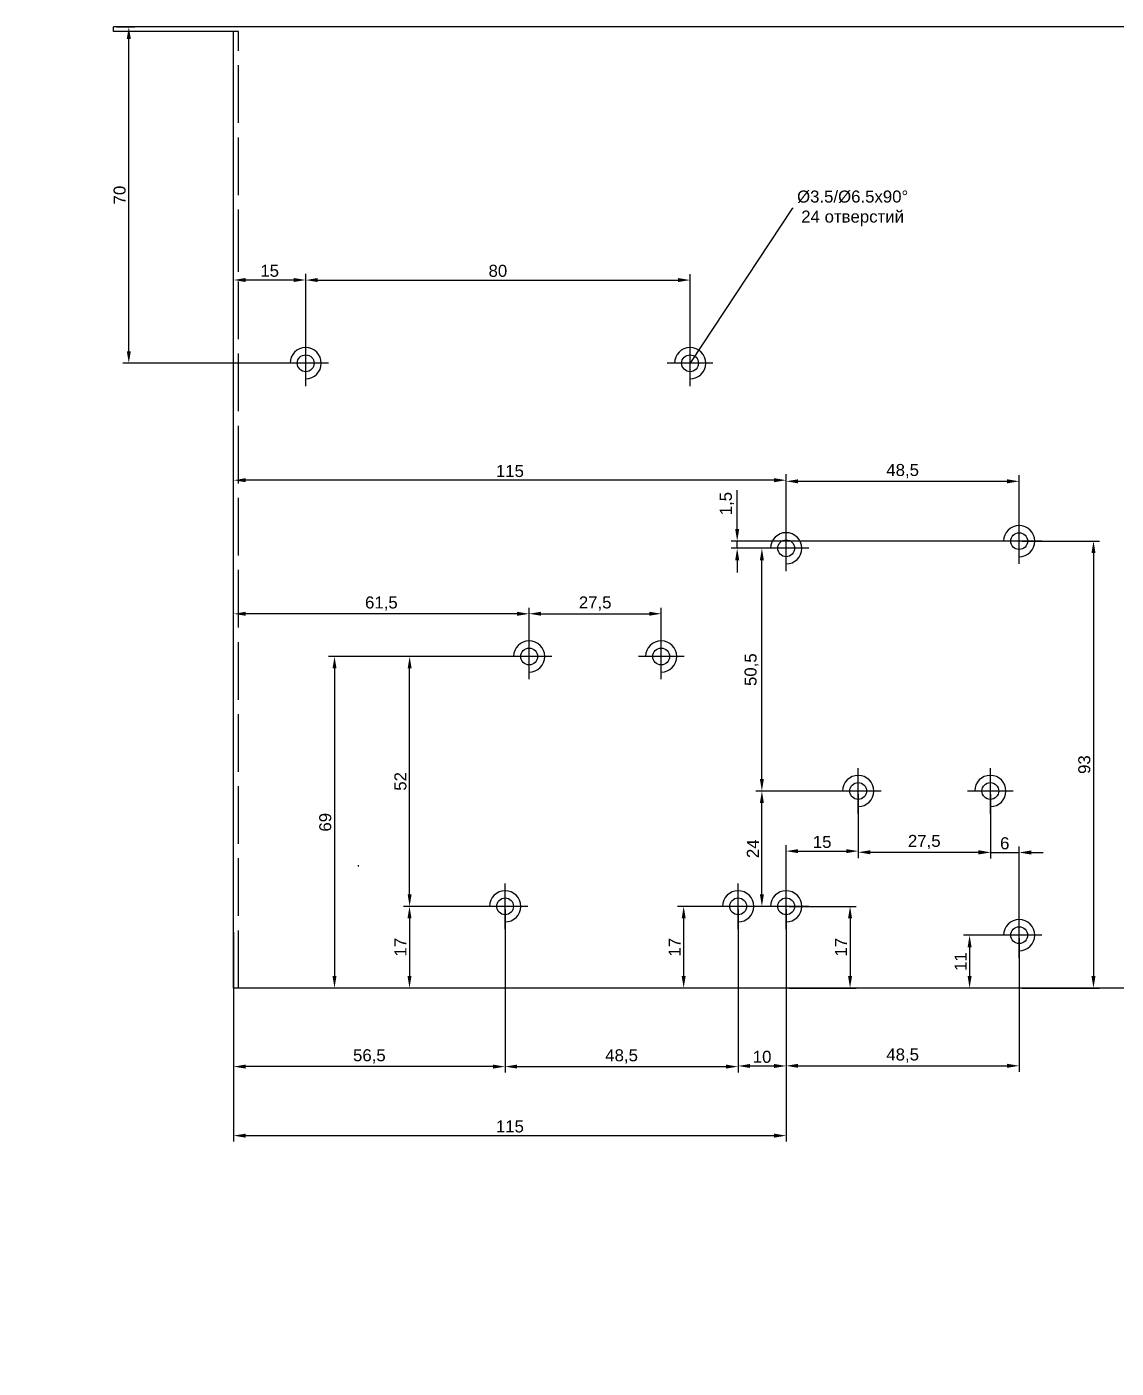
# Model space of a CAD drawing. Header units: millimetres. Extents: x 1597 to 3075, y 1 to 1076.
# Drawn here: x 1981 to 2207.7, y 1.3 to 280.4 of the extents above; entities that cross this region are included whole.
import ezdxf

# ---------------------------------------------------------------- set-up
doc = ezdxf.new("R2010")
doc.units = ezdxf.units.MM
doc.linetypes.add('ACAD_ISO02W100', pattern=[15, 12, -3])
doc.layers.add('Dim', color=210, linetype='Continuous')
doc.styles.get("Standard").update_dxf_attribs({"font": 'arial.ttf'})
doc.dimstyles.new('ISO-25', dxfattribs={"dimtxt": 2.5, "dimasz": 2.5, "dimexe": 1.25, "dimexo": 0.625, "dimtad": 1, "dimtxsty": 'Standard', "dimcen": 2.5, "dimadec": 0, "dimazin": 0, "dimtfac": 1, "dimtmove": 0, "dimatfit": 3, "dimfxl": 1, "dimarcsym": 0})
doc.dimstyles.get("Standard").update_dxf_attribs({"dimtxt": 0.18, "dimasz": 0.18, "dimexe": 0.18, "dimexo": 0.0625, "dimgap": 0.09, "dimtad": 0, "dimtih": 1, "dimtoh": 1, "dimdec": 4, "dimzin": 0, "dimdsep": 46, "dimtxsty": 'Standard', "dimcen": 0.09, "dimadec": 0, "dimazin": 0, "dimtfac": 1, "dimtdec": 4, "dimtofl": 0, "dimtmove": 0, "dimatfit": 3, "dimfxl": 1, "dimtolj": 1, "dimtzin": 0, "dimarcsym": 0})

# ---------------------------------------------------------------- blocks, each defined once
blk = doc.blocks.new('*D45')
at = {"layer": 'Defpoints', "color": 0, "transparency": 16777216}
for p in [(2024, 92.68), (2080.5, 92.68), (2024, 64.09)]:
    blk.add_point(p, dxfattribs=at)
at = {"layer": 'Dim', "color": 0, "lineweight": -2, "transparency": 16777216}
for p, q in [((2024, 92.06), (2024, 62.84)), ((2080.5, 92.06), (2080.5, 62.84)), ((2078, 64.09), (2026.5, 64.09))]:
    blk.add_line(p, q, dxfattribs=at)
at = {"layer": 'Dim', "color": 0, "transparency": 16777216}
for points in [[(2026.5, 64.51), (2026.5, 63.68), (2024, 64.09)], [(2078, 64.51), (2078, 63.68), (2080.5, 64.09)]]:
    blk.add_solid(points, dxfattribs=at)
at = {"layer": 'Dim', "color": 0, "transparency": 16777216, "insert": (2052.25, 66.22), "char_height": 2.5, "attachment_point": 5}
blk.add_mtext('56,5', dxfattribs=at)
blk = doc.blocks.new('*D46')
at = {"layer": 'Defpoints', "color": 0, "transparency": 16777216}
for p in [(2080.5, 97.43), (2129, 97.43), (2129, 64.09)]:
    blk.add_point(p, dxfattribs=at)
at = {"layer": 'Dim', "color": 0, "lineweight": -2, "transparency": 16777216}
for p, q in [((2080.5, 96.81), (2080.5, 62.84)), ((2129, 96.81), (2129, 62.84)), ((2083, 64.09), (2126.5, 64.09))]:
    blk.add_line(p, q, dxfattribs=at)
at = {"layer": 'Dim', "color": 0, "transparency": 16777216}
for points in [[(2083, 64.51), (2083, 63.68), (2080.5, 64.09)], [(2126.5, 64.51), (2126.5, 63.68), (2129, 64.09)]]:
    blk.add_solid(points, dxfattribs=at)
at = {"layer": 'Dim', "color": 0, "transparency": 16777216, "insert": (2104.75, 66.22), "char_height": 2.5, "attachment_point": 5}
blk.add_mtext('48,5', dxfattribs=at)
blk = doc.blocks.new('*D47')
at = {"layer": 'Defpoints', "color": 0, "transparency": 16777216}
for p in [(2113, 158.32), (2085.5, 149.43), (2113, 149.43)]:
    blk.add_point(p, dxfattribs=at)
at = {"layer": 'Dim', "color": 0, "lineweight": -2, "transparency": 16777216}
for p, q in [((2085.5, 150.06), (2085.5, 159.57)), ((2113, 150.06), (2113, 159.57)), ((2088, 158.32), (2110.5, 158.32))]:
    blk.add_line(p, q, dxfattribs=at)
at = {"layer": 'Dim', "color": 0, "transparency": 16777216}
for points in [[(2088, 158.73), (2088, 157.9), (2085.5, 158.32)], [(2110.5, 158.73), (2110.5, 157.9), (2113, 158.32)]]:
    blk.add_solid(points, dxfattribs=at)
at = {"layer": 'Dim', "color": 0, "transparency": 16777216, "insert": (2099.25, 160.44), "char_height": 2.5, "attachment_point": 5}
blk.add_mtext('27,5', dxfattribs=at)
blk = doc.blocks.new('*D48')
at = {"layer": 'Defpoints', "color": 0, "transparency": 16777216}
for p in [(2080.5, 97.43), (2060.61, 80.43), (2080.5, 80.43)]:
    blk.add_point(p, dxfattribs=at)
at = {"layer": 'Dim', "color": 0, "lineweight": -2, "transparency": 16777216}
for p, q in [((2079.88, 97.43), (2059.36, 97.43)), ((2060.61, 94.93), (2060.61, 82.93)), ((2079.88, 80.43), (2059.36, 80.43))]:
    blk.add_line(p, q, dxfattribs=at)
at = {"layer": 'Dim', "color": 0, "transparency": 16777216}
for points in [[(2060.19, 94.93), (2061.02, 94.93), (2060.61, 97.43)], [(2060.19, 82.93), (2061.02, 82.93), (2060.61, 80.43)]]:
    blk.add_solid(points, dxfattribs=at)
at = {"layer": 'Dim', "color": 0, "transparency": 16777216, "insert": (2058.73, 88.93), "char_height": 2.5, "attachment_point": 5, "rotation": 90}
blk.add_mtext('17', dxfattribs=at)
blk = doc.blocks.new('*D49')
at = {"layer": 'Defpoints', "color": 0, "transparency": 16777216}
for p in [(2060.63, 149.43), (2085.5, 149.43), (2080.5, 97.43)]:
    blk.add_point(p, dxfattribs=at)
at = {"layer": 'Dim', "color": 0, "lineweight": -2, "transparency": 16777216}
for p, q in [((2084.88, 149.43), (2059.38, 149.43)), ((2060.63, 99.93), (2060.63, 146.93)), ((2079.88, 97.43), (2059.38, 97.43))]:
    blk.add_line(p, q, dxfattribs=at)
at = {"layer": 'Dim', "color": 0, "transparency": 16777216}
for points in [[(2060.22, 146.93), (2061.05, 146.93), (2060.63, 149.43)], [(2060.22, 99.93), (2061.05, 99.93), (2060.63, 97.43)]]:
    blk.add_solid(points, dxfattribs=at)
at = {"layer": 'Dim', "color": 0, "transparency": 16777216, "insert": (2058.73, 123.43), "char_height": 2.5, "attachment_point": 5, "rotation": 90}
blk.add_mtext('52', dxfattribs=at)
blk = doc.blocks.new('*D50')
at = {"layer": 'Defpoints', "color": 0, "transparency": 16777216}
for p in [(2024, 158.3), (2024, 149.43), (2085.5, 149.43)]:
    blk.add_point(p, dxfattribs=at)
at = {"layer": 'Dim', "color": 0, "lineweight": -2, "transparency": 16777216}
for p, q in [((2024, 150.06), (2024, 159.55)), ((2085.5, 150.06), (2085.5, 159.55)), ((2083, 158.3), (2026.5, 158.3))]:
    blk.add_line(p, q, dxfattribs=at)
at = {"layer": 'Dim', "color": 0, "transparency": 16777216}
for points in [[(2026.5, 158.72), (2026.5, 157.89), (2024, 158.3)], [(2083, 158.72), (2083, 157.89), (2085.5, 158.3)]]:
    blk.add_solid(points, dxfattribs=at)
at = {"layer": 'Dim', "color": 0, "transparency": 16777216, "insert": (2054.75, 160.43), "char_height": 2.5, "attachment_point": 5}
blk.add_mtext('61,5', dxfattribs=at)
blk = doc.blocks.new('*D51')
at = {"layer": 'Defpoints', "color": 0, "transparency": 16777216}
for p in [(2085.5, 149.43), (2045, 80.43), (2085.5, 80.43)]:
    blk.add_point(p, dxfattribs=at)
at = {"layer": 'Dim', "color": 0, "lineweight": -2, "transparency": 16777216}
for p, q in [((2084.88, 149.43), (2043.75, 149.43)), ((2045, 146.93), (2045, 82.93)), ((2084.88, 80.43), (2043.75, 80.43))]:
    blk.add_line(p, q, dxfattribs=at)
at = {"layer": 'Dim', "color": 0, "transparency": 16777216}
for points in [[(2044.58, 146.93), (2045.41, 146.93), (2045, 149.43)], [(2044.58, 82.93), (2045.41, 82.93), (2045, 80.43)]]:
    blk.add_solid(points, dxfattribs=at)
at = {"layer": 'Dim', "color": 0, "transparency": 16777216, "insert": (2043.09, 114.93), "char_height": 2.5, "attachment_point": 5, "rotation": 90}
blk.add_mtext('69', dxfattribs=at)
blk = doc.blocks.new('*D3')
at = {"layer": 'Defpoints', "color": 0, "transparency": 16777216}
for p in [(2119, 210.43), (1980.95, 1.35)]:
    blk.add_point(p, dxfattribs=at)
at = {"layer": 'Dim', "color": 0, "lineweight": -2, "transparency": 16777216}
for p, q in [((2140.27, 242.66), (2119.1, 210.58)), ((2140.45, 242.66), (2140.27, 242.66)), ((2049.89, 105.89), (2050.07, 105.89)), ((2049.98, 105.8), (2049.98, 105.98))]:
    blk.add_line(p, q, dxfattribs=at)
at = {"layer": 'Dim', "color": 0, "transparency": 16777216}
blk.add_solid([(2119.07, 210.6), (2119.12, 210.57), (2119, 210.43)], dxfattribs=at)
at = {"layer": 'Dim', "color": 0, "transparency": 16777216, "insert": (2152.84, 242.66), "char_height": 2.5, "attachment_point": 5}
blk.add_mtext('\\A1;%%C3.5/%%C6.5x90%%D\\P24 {\\fArial|b0|i0|c204|p34;отверстий}', dxfattribs=at)
blk = doc.blocks.new('*D119')
at = {"layer": 'Defpoints', "color": 0, "transparency": 16777216}
for p in [(1999, 280.43), (2002.18, 280.43), (2039, 210.43)]:
    blk.add_point(p, dxfattribs=at)
at = {"layer": 'Dim', "color": 0, "lineweight": -2, "transparency": 16777216}
for p, q in [((1999.63, 280.43), (2003.43, 280.43)), ((2002.18, 212.93), (2002.18, 277.93)), ((2038.38, 210.43), (2000.93, 210.43))]:
    blk.add_line(p, q, dxfattribs=at)
at = {"layer": 'Dim', "color": 0, "transparency": 16777216}
for points in [[(2001.77, 277.93), (2002.6, 277.93), (2002.18, 280.43)], [(2001.77, 212.93), (2002.6, 212.93), (2002.18, 210.43)]]:
    blk.add_solid(points, dxfattribs=at)
at = {"layer": 'Dim', "color": 0, "transparency": 16777216, "insert": (2000.28, 245.43), "char_height": 2.5, "attachment_point": 5, "rotation": 90}
blk.add_mtext('70', dxfattribs=at)
blk = doc.blocks.new('*D199')
at = {"layer": 'Defpoints', "color": 0, "transparency": 16777216}
for p in [(2039, 227.76), (2024, 210.43), (2039, 210.43)]:
    blk.add_point(p, dxfattribs=at)
at = {"layer": 'Dim', "color": 0, "lineweight": -2, "transparency": 16777216}
for p, q in [((2024, 211.06), (2024, 229.01)), ((2039, 211.06), (2039, 229.01)), ((2026.5, 227.76), (2036.5, 227.76))]:
    blk.add_line(p, q, dxfattribs=at)
at = {"layer": 'Dim', "color": 0, "transparency": 16777216}
for points in [[(2026.5, 228.17), (2026.5, 227.34), (2024, 227.76)], [(2036.5, 228.17), (2036.5, 227.34), (2039, 227.76)]]:
    blk.add_solid(points, dxfattribs=at)
at = {"layer": 'Dim', "color": 0, "transparency": 16777216, "insert": (2031.5, 229.66), "char_height": 2.5, "attachment_point": 5}
blk.add_mtext('15', dxfattribs=at)
blk = doc.blocks.new('*D200')
at = {"layer": 'Defpoints', "color": 0, "transparency": 16777216}
for p in [(2119, 227.74), (2039, 210.43), (2119, 210.43)]:
    blk.add_point(p, dxfattribs=at)
at = {"layer": 'Dim', "color": 0, "lineweight": -2, "transparency": 16777216}
for p, q in [((2039, 211.06), (2039, 228.99)), ((2119, 211.06), (2119, 228.99)), ((2041.5, 227.74), (2116.5, 227.74))]:
    blk.add_line(p, q, dxfattribs=at)
at = {"layer": 'Dim', "color": 0, "transparency": 16777216}
for points in [[(2041.5, 228.16), (2041.5, 227.33), (2039, 227.74)], [(2116.5, 228.16), (2116.5, 227.33), (2119, 227.74)]]:
    blk.add_solid(points, dxfattribs=at)
at = {"layer": 'Dim', "color": 0, "transparency": 16777216, "insert": (2079, 229.65), "char_height": 2.5, "attachment_point": 5}
blk.add_mtext('80', dxfattribs=at)
blk = doc.blocks.new('*D201')
at = {"layer": 'Defpoints', "color": 0, "transparency": 16777216}
for p in [(2129, 97.43), (2117.67, 80.43), (2129, 80.43)]:
    blk.add_point(p, dxfattribs=at)
at = {"layer": 'Dim', "color": 0, "lineweight": -2, "transparency": 16777216}
for p, q in [((2128.38, 97.43), (2116.42, 97.43)), ((2117.67, 94.93), (2117.67, 82.93)), ((2128.38, 80.43), (2116.42, 80.43))]:
    blk.add_line(p, q, dxfattribs=at)
at = {"layer": 'Dim', "color": 0, "transparency": 16777216}
for points in [[(2117.26, 94.93), (2118.09, 94.93), (2117.67, 97.43)], [(2117.26, 82.93), (2118.09, 82.93), (2117.67, 80.43)]]:
    blk.add_solid(points, dxfattribs=at)
at = {"layer": 'Dim', "color": 0, "transparency": 16777216, "insert": (2115.79, 88.93), "char_height": 2.5, "attachment_point": 5, "rotation": 90}
blk.add_mtext('17', dxfattribs=at)
blk = doc.blocks.new('*D202')
at = {"layer": 'Defpoints', "color": 0, "transparency": 16777216}
for p in [(2139, 97.43), (2139, 80.43), (2152.3, 80.43)]:
    blk.add_point(p, dxfattribs=at)
at = {"layer": 'Dim', "color": 0, "lineweight": -2, "transparency": 16777216}
for p, q in [((2139.63, 97.43), (2153.55, 97.43)), ((2152.3, 94.93), (2152.3, 82.93)), ((2139.63, 80.43), (2153.55, 80.43))]:
    blk.add_line(p, q, dxfattribs=at)
at = {"layer": 'Dim', "color": 0, "transparency": 16777216}
for points in [[(2151.89, 94.93), (2152.72, 94.93), (2152.3, 97.43)], [(2151.89, 82.93), (2152.72, 82.93), (2152.3, 80.43)]]:
    blk.add_solid(points, dxfattribs=at)
at = {"layer": 'Dim', "color": 0, "transparency": 16777216, "insert": (2150.42, 88.93), "char_height": 2.5, "attachment_point": 5, "rotation": 90}
blk.add_mtext('17', dxfattribs=at)
blk = doc.blocks.new('*D203')
at = {"layer": 'Defpoints', "color": 0, "transparency": 16777216}
for p in [(2187.5, 91.43), (2177.18, 80.43), (2187.5, 80.43)]:
    blk.add_point(p, dxfattribs=at)
at = {"layer": 'Dim', "color": 0, "lineweight": -2, "transparency": 16777216}
for p, q in [((2186.88, 91.43), (2175.93, 91.43)), ((2177.18, 88.93), (2177.18, 82.93)), ((2186.88, 80.43), (2175.93, 80.43))]:
    blk.add_line(p, q, dxfattribs=at)
at = {"layer": 'Dim', "color": 0, "transparency": 16777216}
for points in [[(2176.77, 88.93), (2177.6, 88.93), (2177.18, 91.43)], [(2176.77, 82.93), (2177.6, 82.93), (2177.18, 80.43)]]:
    blk.add_solid(points, dxfattribs=at)
at = {"layer": 'Dim', "color": 0, "transparency": 16777216, "insert": (2175.3, 85.93), "char_height": 2.5, "attachment_point": 5, "rotation": 90}
blk.add_mtext('11', dxfattribs=at)
blk = doc.blocks.new('*D204')
at = {"layer": 'Defpoints', "color": 0, "transparency": 16777216}
for p in [(2129, 97.43), (2139, 97.43), (2139, 64.22)]:
    blk.add_point(p, dxfattribs=at)
at = {"layer": 'Dim', "color": 0, "lineweight": -2, "transparency": 16777216}
for p, q in [((2129, 96.81), (2129, 62.97)), ((2139, 96.81), (2139, 62.97)), ((2131.5, 64.22), (2136.5, 64.22))]:
    blk.add_line(p, q, dxfattribs=at)
at = {"layer": 'Dim', "color": 0, "transparency": 16777216}
for points in [[(2131.5, 64.64), (2131.5, 63.81), (2129, 64.22)], [(2136.5, 64.64), (2136.5, 63.81), (2139, 64.22)]]:
    blk.add_solid(points, dxfattribs=at)
at = {"layer": 'Dim', "color": 0, "transparency": 16777216, "insert": (2134, 66.12), "char_height": 2.5, "attachment_point": 5}
blk.add_mtext('10', dxfattribs=at)
blk = doc.blocks.new('*D205')
at = {"layer": 'Defpoints', "color": 0, "transparency": 16777216}
for p in [(2139, 97.43), (2024, 80.43), (2139, 49.73)]:
    blk.add_point(p, dxfattribs=at)
at = {"layer": 'Dim', "color": 0, "lineweight": -2, "transparency": 16777216}
for p, q in [((2139, 96.81), (2139, 48.48)), ((2024, 79.81), (2024, 48.48)), ((2026.5, 49.73), (2136.5, 49.73))]:
    blk.add_line(p, q, dxfattribs=at)
at = {"layer": 'Dim', "color": 0, "transparency": 16777216}
for points in [[(2026.5, 50.14), (2026.5, 49.31), (2024, 49.73)], [(2136.5, 50.14), (2136.5, 49.31), (2139, 49.73)]]:
    blk.add_solid(points, dxfattribs=at)
at = {"layer": 'Dim', "color": 0, "transparency": 16777216, "insert": (2081.5, 51.63), "char_height": 2.5, "attachment_point": 5}
blk.add_mtext('115', dxfattribs=at)
blk = doc.blocks.new('*D206')
at = {"layer": 'Defpoints', "color": 0, "transparency": 16777216}
for p in [(2139, 97.43), (2187.5, 91.43), (2187.5, 64.26)]:
    blk.add_point(p, dxfattribs=at)
at = {"layer": 'Dim', "color": 0, "lineweight": -2, "transparency": 16777216}
for p, q in [((2139, 96.81), (2139, 63.01)), ((2187.5, 90.81), (2187.5, 63.01)), ((2141.5, 64.26), (2185, 64.26))]:
    blk.add_line(p, q, dxfattribs=at)
at = {"layer": 'Dim', "color": 0, "transparency": 16777216}
for points in [[(2141.5, 64.67), (2141.5, 63.84), (2139, 64.26)], [(2185, 64.67), (2185, 63.84), (2187.5, 64.26)]]:
    blk.add_solid(points, dxfattribs=at)
at = {"layer": 'Dim', "color": 0, "transparency": 16777216, "insert": (2163.25, 66.38), "char_height": 2.5, "attachment_point": 5}
blk.add_mtext('48,5', dxfattribs=at)
blk = doc.blocks.new('*D207')
at = {"layer": 'Defpoints', "color": 0, "transparency": 16777216}
for p in [(2024, 186.1), (2024, 171.93), (2139, 171.93)]:
    blk.add_point(p, dxfattribs=at)
at = {"layer": 'Dim', "color": 0, "lineweight": -2, "transparency": 16777216}
for p, q in [((2024, 172.56), (2024, 187.35)), ((2139, 172.56), (2139, 187.35)), ((2136.5, 186.1), (2026.5, 186.1))]:
    blk.add_line(p, q, dxfattribs=at)
at = {"layer": 'Dim', "color": 0, "transparency": 16777216}
for points in [[(2026.5, 186.52), (2026.5, 185.69), (2024, 186.1)], [(2136.5, 186.52), (2136.5, 185.69), (2139, 186.1)]]:
    blk.add_solid(points, dxfattribs=at)
at = {"layer": 'Dim', "color": 0, "transparency": 16777216, "insert": (2081.5, 188), "char_height": 2.5, "attachment_point": 5}
blk.add_mtext('115', dxfattribs=at)
blk = doc.blocks.new('*D208')
at = {"layer": 'Defpoints', "color": 0, "transparency": 16777216}
for p in [(2187.5, 185.87), (2187.5, 173.43), (2139, 171.93)]:
    blk.add_point(p, dxfattribs=at)
at = {"layer": 'Dim', "color": 0, "lineweight": -2, "transparency": 16777216}
for p, q in [((2139, 172.56), (2139, 187.12)), ((2187.5, 174.06), (2187.5, 187.12)), ((2141.5, 185.87), (2185, 185.87))]:
    blk.add_line(p, q, dxfattribs=at)
at = {"layer": 'Dim', "color": 0, "transparency": 16777216}
for points in [[(2141.5, 186.29), (2141.5, 185.45), (2139, 185.87)], [(2185, 186.29), (2185, 185.45), (2187.5, 185.87)]]:
    blk.add_solid(points, dxfattribs=at)
at = {"layer": 'Dim', "color": 0, "transparency": 16777216, "insert": (2163.25, 188), "char_height": 2.5, "attachment_point": 5}
blk.add_mtext('48,5', dxfattribs=at)
blk = doc.blocks.new('*D209')
at = {"layer": 'Defpoints', "color": 0, "transparency": 16777216}
for p in [(2133.95, 121.43), (2154, 121.43), (2139, 97.43)]:
    blk.add_point(p, dxfattribs=at)
at = {"layer": 'Dim', "color": 0, "lineweight": -2, "transparency": 16777216}
for p, q in [((2153.38, 121.43), (2132.7, 121.43)), ((2133.95, 99.93), (2133.95, 118.93)), ((2138.38, 97.43), (2132.7, 97.43))]:
    blk.add_line(p, q, dxfattribs=at)
at = {"layer": 'Dim', "color": 0, "transparency": 16777216}
for points in [[(2133.54, 118.93), (2134.37, 118.93), (2133.95, 121.43)], [(2133.54, 99.93), (2134.37, 99.93), (2133.95, 97.43)]]:
    blk.add_solid(points, dxfattribs=at)
at = {"layer": 'Dim', "color": 0, "transparency": 16777216, "insert": (2132.07, 109.43), "char_height": 2.5, "attachment_point": 5, "rotation": 90}
blk.add_mtext('24', dxfattribs=at)
blk = doc.blocks.new('*D210')
at = {"layer": 'Defpoints', "color": 0, "transparency": 16777216}
for p in [(2133.95, 171.93), (2139, 171.93), (2154, 121.43)]:
    blk.add_point(p, dxfattribs=at)
at = {"layer": 'Dim', "color": 0, "lineweight": -2, "transparency": 16777216}
for p, q in [((2138.38, 171.93), (2132.7, 171.93)), ((2133.95, 123.93), (2133.95, 169.43)), ((2153.38, 121.43), (2132.7, 121.43))]:
    blk.add_line(p, q, dxfattribs=at)
at = {"layer": 'Dim', "color": 0, "transparency": 16777216}
for points in [[(2133.54, 169.43), (2134.37, 169.43), (2133.95, 171.93)], [(2133.54, 123.93), (2134.37, 123.93), (2133.95, 121.43)]]:
    blk.add_solid(points, dxfattribs=at)
at = {"layer": 'Dim', "color": 0, "transparency": 16777216, "insert": (2131.83, 146.68), "char_height": 2.5, "attachment_point": 5, "rotation": 90}
blk.add_mtext('50,5', dxfattribs=at)
blk = doc.blocks.new('*D211')
at = {"layer": 'Defpoints', "color": 0, "transparency": 16777216}
for p in [(2154, 121.43), (2154, 108.93), (2139, 97.43)]:
    blk.add_point(p, dxfattribs=at)
at = {"layer": 'Dim', "color": 0, "lineweight": -2, "transparency": 16777216}
for p, q in [((2154, 120.81), (2154, 107.68)), ((2139, 98.06), (2139, 110.18)), ((2141.5, 108.93), (2151.5, 108.93))]:
    blk.add_line(p, q, dxfattribs=at)
at = {"layer": 'Dim', "color": 0, "transparency": 16777216}
for points in [[(2141.5, 109.34), (2141.5, 108.51), (2139, 108.93)], [(2151.5, 109.34), (2151.5, 108.51), (2154, 108.93)]]:
    blk.add_solid(points, dxfattribs=at)
at = {"layer": 'Dim', "color": 0, "transparency": 16777216, "insert": (2146.5, 110.83), "char_height": 2.5, "attachment_point": 5}
blk.add_mtext('15', dxfattribs=at)
blk = doc.blocks.new('*D212')
at = {"layer": 'Defpoints', "color": 0, "transparency": 16777216}
for p in [(2154, 121.43), (2181.5, 121.43), (2181.5, 108.69)]:
    blk.add_point(p, dxfattribs=at)
at = {"layer": 'Dim', "color": 0, "lineweight": -2, "transparency": 16777216}
for p, q in [((2154, 120.81), (2154, 107.44)), ((2181.5, 120.81), (2181.5, 107.44)), ((2156.5, 108.69), (2179, 108.69))]:
    blk.add_line(p, q, dxfattribs=at)
at = {"layer": 'Dim', "color": 0, "transparency": 16777216}
for points in [[(2156.5, 109.11), (2156.5, 108.27), (2154, 108.69)], [(2179, 109.11), (2179, 108.27), (2181.5, 108.69)]]:
    blk.add_solid(points, dxfattribs=at)
at = {"layer": 'Dim', "color": 0, "transparency": 16777216, "insert": (2167.75, 110.82), "char_height": 2.5, "attachment_point": 5}
blk.add_mtext('27,5', dxfattribs=at)
blk = doc.blocks.new('*D213')
at = {"layer": 'Defpoints', "color": 0, "transparency": 16777216}
for p in [(2181.5, 121.43), (2187.5, 108.64), (2187.5, 91.43)]:
    blk.add_point(p, dxfattribs=at)
at = {"layer": 'Dim', "color": 0, "lineweight": -2, "transparency": 16777216}
for p, q in [((2181.5, 120.81), (2181.5, 107.39)), ((2187.5, 92.06), (2187.5, 109.89)), ((2179, 108.64), (2176.5, 108.64)), ((2181.5, 108.64), (2187.5, 108.64)), ((2190, 108.64), (2192.5, 108.64))]:
    blk.add_line(p, q, dxfattribs=at)
at = {"layer": 'Dim', "color": 0, "transparency": 16777216}
for points in [[(2179, 109.06), (2179, 108.22), (2181.5, 108.64)], [(2190, 109.06), (2190, 108.22), (2187.5, 108.64)]]:
    blk.add_solid(points, dxfattribs=at)
at = {"layer": 'Dim', "color": 0, "transparency": 16777216, "insert": (2184.5, 110.54), "char_height": 2.5, "attachment_point": 5}
blk.add_mtext('6', dxfattribs=at)
blk = doc.blocks.new('*D214')
at = {"layer": 'Defpoints', "color": 0, "transparency": 16777216}
for p in [(2128.81, 173.43), (2187.5, 173.43), (2139, 171.93)]:
    blk.add_point(p, dxfattribs=at)
at = {"layer": 'Dim', "color": 0, "lineweight": -2, "transparency": 16777216}
for p, q in [((2128.81, 175.93), (2128.81, 184.02)), ((2186.88, 173.43), (2127.56, 173.43)), ((2128.81, 171.93), (2128.81, 173.43)), ((2138.38, 171.93), (2127.56, 171.93)), ((2128.81, 169.43), (2128.81, 166.93))]:
    blk.add_line(p, q, dxfattribs=at)
at = {"layer": 'Dim', "color": 0, "transparency": 16777216}
for points in [[(2128.39, 175.93), (2129.23, 175.93), (2128.81, 173.43)], [(2128.39, 169.43), (2129.23, 169.43), (2128.81, 171.93)]]:
    blk.add_solid(points, dxfattribs=at)
at = {"layer": 'Dim', "color": 0, "transparency": 16777216, "insert": (2126.68, 181.23), "char_height": 2.5, "attachment_point": 5, "rotation": 90}
blk.add_mtext('1,5', dxfattribs=at)
blk = doc.blocks.new('*D221')
at = {"layer": 'Defpoints', "color": 0, "transparency": 16777216}
for p in [(2187.5, 173.43), (2187.5, 80.43), (2202.97, 80.43)]:
    blk.add_point(p, dxfattribs=at)
at = {"layer": 'Dim', "color": 0, "lineweight": -2, "transparency": 16777216}
for p, q in [((2188.13, 173.43), (2204.22, 173.43)), ((2202.97, 170.93), (2202.97, 82.93)), ((2188.13, 80.43), (2204.22, 80.43))]:
    blk.add_line(p, q, dxfattribs=at)
at = {"layer": 'Dim', "color": 0, "transparency": 16777216}
for points in [[(2202.55, 170.93), (2203.39, 170.93), (2202.97, 173.43)], [(2202.55, 82.93), (2203.39, 82.93), (2202.97, 80.43)]]:
    blk.add_solid(points, dxfattribs=at)
at = {"layer": 'Dim', "color": 0, "transparency": 16777216, "insert": (2201.07, 126.93), "char_height": 2.5, "attachment_point": 5, "rotation": 90}
blk.add_mtext('93', dxfattribs=at)

msp = doc.modelspace()

# ---------------------------------------------------------------- linework, layer by layer
for p, q in [((2481, 280.43451), (1999, 280.43451)), ((1999, 279.43451), (1999, 280.43451)), ((2025, 279.43451), (1999, 279.43451)), ((2024, 80.43451), (2024, 279.43451)), ((2039, 205.68451), (2039, 215.18451)), ((2119, 205.68451), (2119, 215.18451)), ((2043.75, 210.43451), (2034.25, 210.43451)), ((2123.75, 210.43451), (2114.25, 210.43451)), ((2139, 167.18451), (2139, 176.68451)), ((2187.5, 168.68451), (2187.5, 178.18451)), ((2192.25, 173.43451), (2182.75, 173.43451)), ((2143.75, 171.93451), (2134.25, 171.93451)), ((2085.5, 144.68451), (2085.5, 154.18451)), ((2113, 144.68451), (2113, 154.18451)), ((2090.25, 149.43451), (2080.75, 149.43451)), ((2117.75, 149.43451), (2108.25, 149.43451)), ((2154, 116.68451), (2154, 126.18451)), ((2181.5, 116.68451), (2181.5, 126.18451)), ((2158.75, 121.43451), (2149.25, 121.43451)), ((2186.25, 121.43451), (2176.75, 121.43451)), ((2080.5, 92.68451), (2080.5, 102.18451)), ((2129, 92.68451), (2129, 102.18451)), ((2139, 92.68451), (2139, 102.18451)), ((2139, 92.68451), (2139, 102.18451)), ((2085.25, 97.43451), (2075.75, 97.43451)), ((2133.75, 97.43451), (2124.25, 97.43451)), ((2143.75, 97.43451), (2134.25, 97.43451)), ((2143.75, 97.43451), (2134.25, 97.43451)), ((2187.5, 86.68451), (2187.5, 96.18451)), ((2192.25, 91.43451), (2182.75, 91.43451)), ((2456, 80.43451), (2024, 80.43451))]:
    msp.add_line(p, q)
at = {"linetype": 'ACAD_ISO02W100'}
for p, q in [((2025, 80.43451), (2025, 279.43451)), ((2025, 229.43451), (2025, 230.43451))]:
    msp.add_line(p, q, dxfattribs=at)
for centre in [(2039, 210.43451), (2119, 210.43451), (2139, 171.93451), (2187.5, 173.43451), (2085.5, 149.43451), (2113, 149.43451), (2154, 121.43451), (2181.5, 121.43451), (2080.5, 97.43451), (2129, 97.43451), (2139, 97.43451), (2187.5, 91.43451)]:
    msp.add_circle(centre, 1.75)
for centre in [(2039, 210.43451), (2119, 210.43451), (2187.5, 173.43451), (2139, 171.93451), (2085.5, 149.43451), (2113, 149.43451), (2154, 121.43451), (2181.5, 121.43451), (2080.5, 97.43451), (2129, 97.43451), (2139, 97.43451), (2187.5, 91.43451)]:
    msp.add_arc(centre, 3.25, 270, 180)

# ---------------------------------------------------------------- dimensions: what is measured, and where the dimension line sits
at = {"layer": 'Dim'}
for base, p1, p2, picture, middle in [((2002.18416, 280.43451), (2039, 210.43451), (1999, 280.43451), '*D119', (2000.28273, 245.43451)), ((2128.80948, 173.43451), (2139, 171.93451), (2187.5, 173.43451), '*D214', (2126.68209, 181.22697)), ((2202.97143, 80.43451), (2187.5, 173.43451), (2187.5, 80.43451), '*D221', (2201.06915, 126.93451)), ((2133.95481, 171.93451), (2154, 121.43451), (2139, 171.93451), '*D210', (2131.82742, 146.68451)), ((2044.99634, 80.43451), (2085.5, 149.43451), (2085.5, 80.43451), '*D51', (2043.0949, 114.93451)), ((2060.63261, 149.43451), (2080.5, 97.43451), (2085.5, 149.43451), '*D49', (2058.73117, 123.43451)), ((2133.95481, 121.43451), (2139, 97.43451), (2154, 121.43451), '*D209', (2132.0747, 109.43451)), ((2060.60611, 80.43451), (2080.5, 97.43451), (2080.5, 80.43451), '*D48', (2058.72599, 88.93451)), ((2117.67276, 80.43451), (2129, 97.43451), (2129, 80.43451), '*D201', (2115.79265, 88.93451)), ((2152.30297, 80.43451), (2139, 97.43451), (2139, 80.43451), '*D202', (2150.42285, 88.93451)), ((2177.18433, 80.43451), (2187.5, 91.43451), (2187.5, 80.43451), '*D203', (2175.30422, 85.93451))]:
    dim = msp.add_linear_dim(base=base, p1=p1, p2=p2, angle=90, dimstyle='ISO-25', dxfattribs=at)
    dim.commit()
    dim.dimension.update_dxf_attribs({"geometry": picture, "text_midpoint": middle})
dim = msp.add_diameter_dim_2p(p1=(1980.95463, 1.34556), p2=(2119, 210.43451), text='%%C3.5/%%C6.5x90%%D\\P24 {\\fArial|b0|i0|c204|p34;отверстий}', dimstyle='Standard', override={"dimtxt": 2.5, "dimgap": 1, "dimdec": 1}, dxfattribs=at)
dim.commit()
dim.dimension.update_dxf_attribs({"geometry": '*D3', "text_midpoint": (2152.83712, 242.65581), "dimtype": 163})
for base, p1, p2, picture, middle in [((2039, 227.75521), (2024, 210.43451), (2039, 210.43451), '*D199', (2031.5, 229.65664)), ((2119, 227.74419), (2039, 210.43451), (2119, 210.43451), '*D200', (2079, 229.64562)), ((2024, 186.10226), (2139, 171.93451), (2024, 171.93451), '*D207', (2081.5, 188.00369)), ((2187.5, 185.86982), (2139, 171.93451), (2187.5, 173.43451), '*D208', (2163.25, 187.99721)), ((2024, 158.3047), (2085.5, 149.43451), (2024, 149.43451), '*D50', (2054.75, 160.43209)), ((2113, 158.31731), (2085.5, 149.43451), (2113, 149.43451), '*D47', (2099.25, 160.4447)), ((2154, 108.92822), (2139, 97.43451), (2154, 121.43451), '*D211', (2146.5, 110.82966)), ((2181.5, 108.69024), (2154, 121.43451), (2181.5, 121.43451), '*D212', (2167.75, 110.81763)), ((2139, 49.72595), (2024, 80.43451), (2139, 97.43451), '*D205', (2081.5, 51.62738)), ((2129, 64.09272), (2080.5, 97.43451), (2129, 97.43451), '*D46', (2104.75, 66.22011)), ((2139, 64.22239), (2129, 97.43451), (2139, 97.43451), '*D204', (2134, 66.12383)), ((2187.5, 64.25744), (2139, 97.43451), (2187.5, 91.43451), '*D206', (2163.25, 66.38483)), ((2024, 64.09272), (2080.5, 92.68451), (2024, 92.68451), '*D45', (2052.25, 66.22011))]:
    dim = msp.add_linear_dim(base=base, p1=p1, p2=p2, dimstyle='ISO-25', dxfattribs=at)
    dim.commit()
    dim.dimension.update_dxf_attribs({"geometry": picture, "text_midpoint": middle})
dim = msp.add_linear_dim(base=(2187.5, 108.64071), p1=(2181.5, 121.43451), p2=(2187.5, 91.43451), dimstyle='ISO-25', dxfattribs=at)
dim.commit()
dim.dimension.update_dxf_attribs({"geometry": '*D213', "text_midpoint": (2184.5, 108.64071), "dimtype": 160})

doc.saveas('drawing.dxf')
